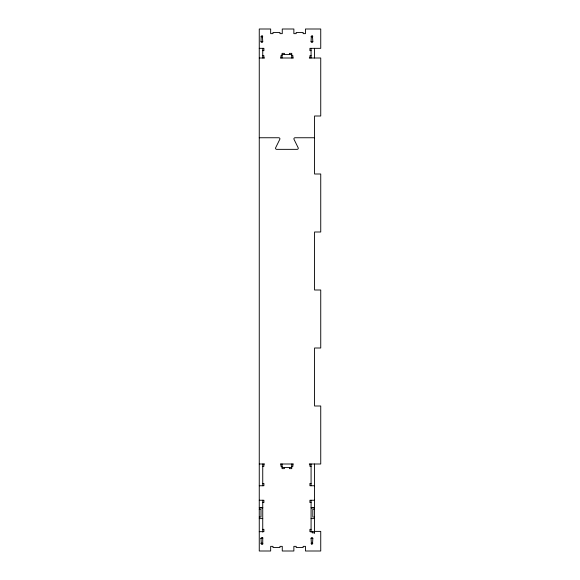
<?xml version="1.0" encoding="UTF-8"?>
<svg xmlns="http://www.w3.org/2000/svg" width="580" height="580" viewBox="0 0 580 580"><rect width="100%" height="100%" fill="white"/><g stroke="black" fill="none" stroke-linecap="round" stroke-linejoin="round"><path stroke-width="0.87" d="M262.74 543.409L262.479 543.931A0.993 0.993 0 0 1 261.333 543.975M261 36.736L262.74 36.736M311.076 36.736L312.816 36.736M262.406 36.025A0.993 0.993 0 0 0 261.261 36.069L261 41.564L262.74 41.564L262.414 36.018M312.482 36.025A0.993 0.993 0 0 0 311.337 36.069L311.076 41.564L312.816 41.564L312.489 36.018M259.26 48.336L263.9 48.336L263.9 50.656L262.74 50.656M311.076 50.656L309.916 50.656L309.916 48.336L320.74 48.336L320.74 29L305.464 29L305.464 33.64L303.144 33.64L303.144 32.48L296.184 32.48L296.184 33.64L293.864 33.64L293.864 29L282.264 29L282.264 33.64L279.944 33.64L279.944 32.48L272.984 32.48L272.984 33.64L270.664 33.64L270.664 29L259.26 29L259.26 551L270.664 551L270.664 546.36L272.984 546.36L272.984 547.52L279.944 547.52L279.944 546.36L282.264 546.36L282.264 551L293.864 551L293.864 546.36L296.184 546.36L296.184 547.52L303.144 547.52L303.144 546.36L305.464 546.36L305.464 551L320.74 551L320.74 531.389L314.556 531.389M282.076 54.52L291.74 54.52M262.74 55.68L263.9 55.68L263.9 58M282.083 55.68L280.923 55.68L280.923 58M291.747 55.68L292.907 55.68L292.907 58M311.076 55.68L309.916 55.68L309.916 58M259.26 58L264.531 58M280.524 58L293.284 58M309.285 58L320.74 58L320.74 116L314.556 116L314.556 174L320.74 174L320.74 232L314.556 232L314.556 290L320.74 290L320.74 348L314.556 348L314.556 406L320.74 406L320.74 464L309.285 464M259.26 137.75L278.77 137.75A1.16 1.16 0 0 1 279.915 139.099L275.529 148.001A1.16 1.16 0 0 0 276.675 149.35L297.134 149.35A1.16 1.16 0 0 0 298.279 148.001L293.9 139.099A1.16 1.16 0 0 1 295.046 137.75L314.556 137.75M259.26 464L264.531 464M280.524 464L293.284 464M262.74 466.32L263.9 466.32L263.9 464M282.083 466.32L280.923 466.32L280.923 464M291.747 466.32L292.907 466.32L292.907 464M311.076 466.32L309.916 466.32L309.916 464M282.076 467.48L291.74 467.48M262.74 483.43L263.9 483.43L263.9 485.75L259.26 485.75M311.076 483.43L309.916 483.43L309.916 485.75L314.556 485.75M259.26 500.25L263.9 500.25L263.9 502.57L262.74 502.57M314.556 500.25L309.916 500.25L309.916 502.57L311.076 502.57M259.26 509.327L261 509.327L261 517.063L259.26 517.063M314.556 509.327L312.816 509.327L312.816 517.063L314.556 517.063M259.26 518.629L262.74 518.578M311.076 518.629L314.556 518.578M262.74 529.344L263.9 529.344L263.9 531.664L259.26 531.664M311.076 529.344L309.916 529.344L309.916 531.664L314.556 531.664M314.556 532.824L312.236 532.824L312.236 531.664M260.782 538.436L262.74 538.436A0.87 0.87 0 0 0 261.87 537.566A0.87 0.87 0 0 0 261 538.436L261.326 543.982M311.402 543.982L311.076 538.436L312.816 538.436L312.555 543.931A0.993 0.993 0 0 1 311.409 543.975M260.782 543.264L262.74 543.264M311.076 543.264L312.816 543.264M314.556 48.336L314.556 58M314.556 464L314.556 533.259M311.076 48.336L311.076 58M311.076 464L311.076 485.75M311.076 500.25L311.076 532.099M291.74 58L291.747 53.36L289.427 53.36L289.427 54.52M291.74 464L291.747 468.64L289.427 468.64L289.427 467.48M284.403 54.52L284.403 53.36L282.083 53.36L282.076 58M284.403 467.48L284.403 468.64L282.083 468.64L282.076 464M262.74 48.336L262.74 58M262.74 464L262.74 485.75M262.74 500.25L262.74 532.099M262.74 537.421L262.74 544.279M312.816 41.564A0.87 0.87 0 0 1 311.946 42.434A0.87 0.87 0 0 1 311.076 41.564M262.74 41.564A0.87 0.87 0 0 1 261.87 42.434A0.87 0.87 0 0 1 261 41.564M311.076 538.436A0.87 0.87 0 0 1 311.946 537.566A0.87 0.87 0 0 1 312.816 538.436M262.74 507.761L259.26 507.761L262.74 507.812M314.556 507.761L311.076 507.761L314.556 507.812"/></g></svg>
